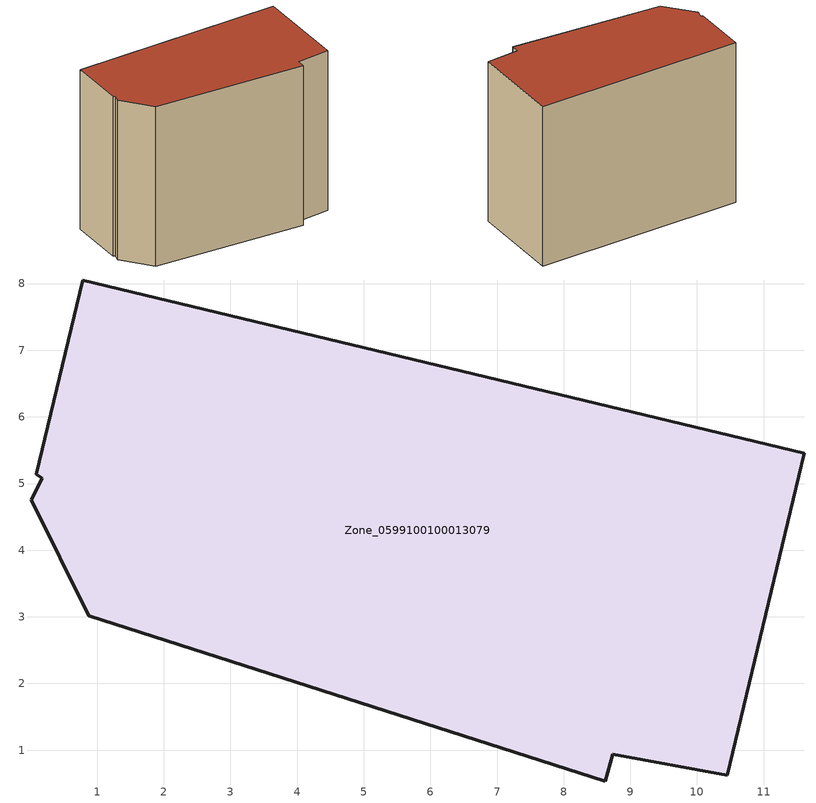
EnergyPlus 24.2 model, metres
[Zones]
Zone_0599100100013079
 floor ground (C_G): 0.78,8.05 11.61,5.46 10.45,0.62 8.74,0.94 8.63,0.54 0.88,3.02 0.01,4.76 0.18,5.08 0.08,5.14 z0
 wall outside (C_F): 11.61,5.46 0.78,8.05 0.08,5.14 0.18,5.08 0.01,4.76 0.88,3.02 8.63,0.54 8.74,0.94 10.45,0.62 11.61,5.46 z0:9.09
 roof outside (C_R): 0.78,8.05 0.08,5.14 0.18,5.08 0.01,4.76 0.88,3.02 8.63,0.54 8.74,0.94 10.45,0.62 11.61,5.46 z9.09
[BUILDING]
Pand.0599100100013079: North Axis=0; Terrain=City; Loads Convergence Tolerance Value=0.04; Temperature Convergence Tolerance Value=0.4; Solar Distribution=FullExterior; Maximum Number of Warmup Days=25; Minimum Number of Warmup Days=1
[Site:Location]
Rotterdam.The.Hague.AP_ZH_NLD Design_Conditions: Latitude=51.96; Longitude=4.45; Time Zone=1; Elevation=-4.5
[SITE:GROUNDTEMPERATURE:BUILDINGSURFACE]
18, 18, 18, 18, 18, 18, 18, 18, 18, 18, 18, 18
[MATERIAL] Thermal Absorptance=0.9; Solar Absorptance=0.7; Visible Absorptance=0.7
Name | Roughness | Thickness | Conductivity | Density | Specific Heat
G.TC.2015-2018 | MediumSmooth | 0.15 | 0.0428571 | 540 | 1210
F.TC.2015-2018 | Rough | 0.3 | 0.0666667 | 1920 | 840
R.TC.2015-2018 | MediumRough | 0.2 | 0.0333333 | 1500 | 1000
[CONSTRUCTION]
C_G: G.TC.2015-2018
C_F: F.TC.2015-2018
C_R: R.TC.2015-2018
[ZONE]
Zone_0599100100013079: Type=1; Multiplier=1; Ceiling Height=Autocalculate; Volume=Autocalculate; Floor Area=autocalculate; Part of Total Floor Area=Yes
[ZONEINFILTRATION:DESIGNFLOWRATE]
Infil_Zone_0599100100013079: Zone or ZoneList or Space or SpaceList=Zone_0599100100013079; Schedule=AlwaysOn; Design Flow Rate Calculation Method=Flow/Area; Flow Rate per Floor Area=0.0015; Constant Term Coefficient=1; Temperature Term Coefficient=0; Velocity Term Coefficient=0; Velocity Squared Term Coefficient=0
[HVACTEMPLATE:ZONE:IDEALLOADSAIRSYSTEM]
Zone_0599100100013079: Maximum Heating Supply Air Temperature=50; Minimum Cooling Supply Air Temperature=13; Maximum Heating Supply Air Humidity Ratio=0.0156; Minimum Cooling Supply Air Humidity Ratio=0.0077; Heating Limit=NoLimit; Cooling Limit=NoLimit; Dehumidification Control Type=ConstantSensibleHeatRatio; Cooling Sensible Heat Ratio=0.7; Dehumidification Setpoint=60; Humidification Control Type=None; Humidification Setpoint=30; Outdoor Air Method=None; Outdoor Air Flow Rate per Person=0.00944; Outdoor Air Flow Rate per Zone Floor Area=0; Outdoor Air Flow Rate per Zone=0; Demand Controlled Ventilation Type=None; Outdoor Air Economizer Type=NoEconomizer; Heat Recovery Type=None; Sensible Heat Recovery Effectiveness=0.7; Latent Heat Recovery Effectiveness=0.65
[ZONECONTROL:THERMOSTAT]
ThermostatControl_Zone_0599100100013079: Zone or ZoneList=Zone_0599100100013079; Control Type Schedule=DualSetpointControlType; Control 1=Thermostat_Zone_0599100100013079; Temperature Difference Between Cutout And Setpoint=0
[THERMOSTATSETPOINT:DUALSETPOINT]
Thermostat_Zone_0599100100013079: Heating Setpoint Temperature Schedule=HeatingSetpoint_Zone_0599100100013079; Cooling Setpoint Temperature Schedule=CoolingSetpoint_Zone_0599100100013079
[SCHEDULE:COMPACT]
HeatingSetpoint_Zone_0599100100013079: Through: 12/31, For: AllDays, Until: 24:00, 21
CoolingSetpoint_Zone_0599100100013079: Through: 12/31, For: AllDays, Until: 24:00, 24
DualSetpointControlType: Through: 12/31, For: AllDays, Until: 24:00, 4
AlwaysOn: Through: 12/31, For: AllDays, Until: 24:00, 1
